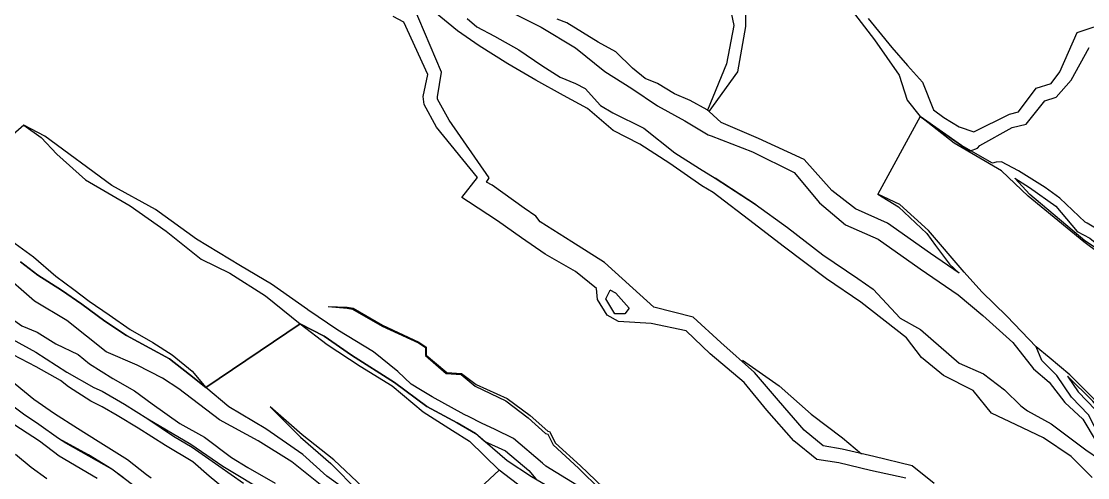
# Model space of a CAD drawing. Extents: x 102606 to 105048, y 81391 to 83586.
# Drawn here: x 104139 to 104514.7, y 82209.8 to 82370.6 of the extents above; entities that cross this region are included whole.
import ezdxf

# ---------------------------------------------------------------- set-up
doc = ezdxf.new("R2010")
doc.units = 0

msp = doc.modelspace()

# ---------------------------------------------------------------- linework, layer by layer
at = {"layer": 'BLG$360$FAKT', "color": 3}
msp.add_polyline3d([(104136.968, 82218.09, 0), (104142.427, 82213.465, 0), (104148.026, 82209.505, 0)], dxfattribs=at)
at = {"layer": 'BLG$370$FAKT', "color": 5}
for points in [[(104182.5, 82203.95, 0), (104170.87, 82212.79, 0), (104154.7, 82221.88, 0), (104152.148454, 82223.612202, 0), (104145.179143, 82228.560982, 0), (104142.636946, 82230.335817, 0), (104140.192188, 82231.76884, 0), (104132.226214, 82237.806368, 0)], [(104165.731791, 82209.515893, 0), (104152.332338, 82217.349536, 0), (104145.374029, 82222.646977, 0), (104134.356919, 82229.817926, 0)]]:
    msp.add_polyline3d(points, dxfattribs=at)
at = {"layer": 'BLG$380$FAKT', "color": 6}
for points in [[(104184.697, 82209.565, 0), (104183.08, 82210.818, 0), (104176.421, 82216.01, 0), (104166.115, 82222.529, 0), (104158.764, 82227.166, 0), (104150.677, 82232.32, 0), (104143.359682, 82237.362775, 0), (104130.183244, 82248.104994, 0)], [(104175.012245, 82209.762391, 0), (104170.87, 82212.79, 0), (104162.653009, 82217.85821, 0), (104152.148454, 82223.612202, 0), (104145.179143, 82228.560982, 0), (104142.636946, 82230.335817, 0), (104140.192188, 82231.76884, 0), (104132.226214, 82237.806368, 0)]]:
    msp.add_polyline3d(points, dxfattribs=at)
at = {"layer": 'BLG$390$FAKT', "color": 32}
for points in [[(104135.84, 82258.54, 0), (104144.15, 82254, 0), (104155.09, 82246.96, 0), (104164.59, 82241.54, 0), (104167.520915, 82240.238552, 0), (104175.382697, 82235.667841, 0), (104183.544527, 82230.508624, 0), (104192.563234, 82224.397717, 0), (104199.188453, 82220.477189, 0), (104208.631403, 82213.953104, 0), (104217.304919, 82207.81546, 0)], [(104213.843025, 82203.089512, 0), (104205.166905, 82210.283377, 0), (104199.475841, 82215.301307, 0), (104189.75133, 82221.071862, 0), (104180.135819, 82227.168986, 0), (104172.758631, 82231.698874, 0), (104167.469413, 82234.760612, 0), (104163.529039, 82236.70621, 0), (104155.632914, 82241.746799, 0), (104152.790996, 82244.075092, 0), (104144.220505, 82248.862475, 0), (104133.463886, 82254.483698, 0)]]:
    msp.add_polyline3d(points, dxfattribs=at)
at = {"layer": 'BLG$400$FAKT', "color": 40}
for points in [[(104133.43, 82267.41, 0), (104139.14, 82263.33, 0), (104144.58, 82261.07, 0), (104151.21, 82256.91, 0), (104159.06, 82253.22, 0), (104162.97585, 82249.850821, 0), (104171.24, 82244.71, 0), (104178.89, 82240.34, 0), (104185.1, 82235.77, 0), (104194.9, 82228.85, 0), (104203.58, 82224.04, 0), (104213.010402, 82216.880902, 0), (104218.77, 82213.42, 0), (104228.45, 82207.88, 0)], [(104135.84, 82258.54, 0), (104144.15, 82254, 0), (104155.09, 82246.96, 0), (104164.59, 82241.54, 0), (104167.520915, 82240.238552, 0), (104175.382697, 82235.667841, 0), (104183.544527, 82230.508624, 0), (104198.712175, 82221.550973, 0), (104210.019895, 82213.776282, 0), (104226.180537, 82204.025793, 0)]]:
    msp.add_polyline3d(points, dxfattribs=at)
at = {"layer": 'BLG$410$FAKT', "color": 3}
for points in [[(104325.588126, 82206.054954, 0), (104318.688068, 82210.096969, 0), (104310.125298, 82215.692588, 0), (104299.044641, 82225.315933, 0), (104292.578732, 82229.105986, 0), (104281.918968, 82234.895757, 0), (104270.489108, 82243.365786, 0), (104255.359376, 82252.917535, 0), (104245.685648, 82259.606182, 0), (104237.233888, 82264.021881, 0), (104204.059, 82241.565, 0), (104198.310284, 82246.09428, 0), (104191.162331, 82251.611393, 0), (104184.310923, 82255.470731, 0), (104176.116001, 82259.870975, 0), (104168.406066, 82264.909382, 0), (104160.371779, 82270.902202, 0), (104153.106347, 82275.874888, 0), (104144.776396, 82281.122609, 0), (104138.679541, 82285.847197, 0)], [(104244.827659, 82206.849194, 0), (104234.347947, 82215.320035, 0), (104222.462227, 82222.797837, 0), (104208.854538, 82230.150525, 0), (104194.492272, 82241.123322, 0), (104188.741321, 82244.89761, 0), (104179.847998, 82249.453841, 0), (104168.945114, 82254.103086, 0), (104155.085068, 82265.139235, 0), (104143.643678, 82272.023967, 0), (104131.523501, 82282.606805, 0)], [(104237.233888, 82264.021881, 0), (104246.761377, 82256.726195, 0), (104258.424263, 82249.13005, 0), (104269.607885, 82242.153019, 0), (104280.521788, 82232.979738, 0), (104290.909468, 82226.450339, 0), (104296.889889, 82222.612537, 0), (104307.300594, 82212.409059, 0)], [(104226.67, 82234.75, 0), (104237.305971, 82224.099586, 0), (104248.041068, 82214.820196, 0), (104257.819242, 82204.898734, 0), (104266.428099, 82196.4824, 0), (104278.759549, 82187.150415, 0), (104266.426123, 82195.619844, 0), (104257.425971, 82202.511344, 0), (104246.642126, 82210.267014, 0), (104238.17, 82217.94, 0), (104225.17, 82226.98, 0), (104212.17, 82234.8, 0), (104204.059, 82241.565, 0)], [(104280.603769, 82187.56288, 0), (104279.375417, 82188.553846, 0), (104267.748178, 82197.971943, 0), (104259.328971, 82206.45657, 0), (104249.072245, 82216.014881, 0), (104237.951803, 82224.897308, 0), (104226.67, 82234.75, 0)], [(104315.838466, 82205.978944, 0), (104307.300594, 82212.409059, 0), (104280.603769, 82187.56288, 0)]]:
    msp.add_polyline3d(points, dxfattribs=at)
at = {"layer": 'BLG$420$FAKT', "color": 5}
for points in [[(104296.728125, 82231.197045, 0), (104295.074203, 82232.023201, 0), (104283.686452, 82238.310522, 0), (104279.633479, 82240.75551, 0), (104276.32551, 82242.72389, 0), (104271.63282, 82247.208481, 0), (104263.02, 82254.124, 0), (104250.494, 82261.718, 0), (104239.949, 82268.893, 0), (104239.78299, 82269.010558, 0), (104227.121, 82277.977, 0), (104216.193, 82284.499, 0), (104200.705, 82293.853, 0), (104186.297, 82304.342, 0), (104170.925, 82312.805, 0), (104147.34, 82330.14, 0), (104139.938, 82333.991, 0), (104111.979, 82309.53, 0)], [(104139.938, 82333.991, 0), (104146.04, 82329.72, 0), (104151.576992, 82323.813107, 0), (104161.668281, 82314.806584, 0), (104177.375364, 82305.541893, 0), (104190.007777, 82296.606102, 0), (104202.344856, 82286.832635, 0), (104212.439715, 82281.801962, 0), (104225.020928, 82273.895973, 0), (104237.233888, 82264.021881, 0)], [(104111.979, 82309.53, 0), (104122.525, 82300.362, 0), (104128.329, 82296.912, 0), (104135.548, 82293.261, 0), (104143.313, 82287.642, 0), (104151.125, 82280.747, 0), (104157.471, 82276.042, 0), (104162.874, 82272.03, 0), (104169.96732, 82267.143899, 0), (104177.390611, 82262.017754, 0), (104185.375548, 82257.40625, 0), (104192.129135, 82253.07056, 0), (104199.236449, 82247.28193, 0), (104204.059, 82241.565, 0)], [(104138.679541, 82285.847197, 0), (104144.776396, 82281.122609, 0), (104153.106347, 82275.874888, 0), (104160.371779, 82270.902202, 0), (104168.406066, 82264.909382, 0), (104176.116001, 82259.870975, 0), (104184.310923, 82255.470731, 0), (104191.162331, 82251.611393, 0), (104198.310284, 82246.09428, 0), (104204.059, 82241.565, 0), (104237.233888, 82264.021881, 0), (104245.685648, 82259.606182, 0), (104255.359376, 82252.917535, 0), (104270.489108, 82243.365786, 0), (104281.918968, 82234.895757, 0), (104292.578732, 82229.105986, 0), (104299.044641, 82225.315933, 0), (104302.11086, 82222.652979, 0), (104309.606669, 82219.187279, 0), (104317.84306, 82212.29973, 0), (104320.22545, 82209.417903, 0)], [(104334.656949, 82207.095214, 0), (104323.741655, 82213.815193, 0), (104322.634372, 82214.876697, 0), (104312.404427, 82223.602901, 0), (104305.892679, 82226.711337, 0), (104301.173162, 82228.97669, 0), (104296.728125, 82231.197045, 0)]]:
    msp.add_polyline3d(points, dxfattribs=at)
at = {"layer": 'BLG$430$FAKT', "color": 6}
for points in [[(104460.637832, 82207.696703, 0), (104452.809812, 82213.919628, 0), (104439.344972, 82217.180358, 0), (104428.187011, 82219.835617, 0), (104421.435305, 82221.015257, 0), (104414.771145, 82226.463098, 0), (104405.760486, 82237.004235, 0), (104397.30852, 82246.894796, 0), (104385.406918, 82257.452724, 0), (104375.729331, 82266.379729, 0), (104361.868378, 82269.841694, 0), (104354.408758, 82276.548237, 0), (104344.443755, 82285.569726, 0), (104332.946356, 82292.885222, 0), (104321.847269, 82299.947282, 0), (104320.260724, 82301.991261, 0), (104316.115, 82304.798, 0), (104304.871, 82312.908, 0), (104302.91591, 82313.945413, 0), (104303.795984, 82315.45942, 0), (104289.783781, 82335.79724, 0), (104285.60159, 82343.166024, 0), (104285.64679, 82343.951759, 0), (104287.036718, 82352.711786, 0), (104277.05, 82376.206, 0)], [(104450.663975, 82209.551507, 0), (104438.205339, 82212.247297, 0), (104426.99896, 82215.001315, 0), (104419.217269, 82216.190922, 0), (104411.167633, 82222.708206, 0), (104401.655433, 82233.515921, 0), (104393.642399, 82243.284636, 0), (104381.726522, 82253.36948, 0), (104373.190685, 82261.559862, 0), (104360.859171, 82264.121486, 0), (104349.341, 82264.879, 0), (104345.407, 82267.053, 0), (104342.017, 82272.583, 0), (104341.582083, 82276.5009, 0), (104334.2002, 82282.477014, 0), (104323.573918, 82288.59882, 0), (104315.256145, 82294.268549, 0), (104306.769944, 82300.311799, 0), (104296.589096, 82307.043579, 0), (104294.141458, 82308.553043, 0), (104299.735693, 82315.54676, 0), (104285.231109, 82333.280051, 0), (104280.888464, 82341.306215, 0), (104280.5414, 82344.183865, 0), (104282.195588, 82351.911067, 0), (104273.781071, 82370.309958, 0), (104269.961263, 82372.380344, 0)], [(104353.174041, 82269.480142, 0), (104351.638105, 82267.517904, 0), (104348.04, 82267.481, 0), (104344.946, 82272.824, 0), (104346.407804, 82275.898888, 0)], [(104353.174041, 82269.480142, 0), (104348.407513, 82274.828477, 0), (104346.407804, 82275.898888, 0)], [(104247.139114, 82270.132319, 0), (104253.773877, 82269.512701, 0), (104255.719791, 82269.150936, 0), (104266.101263, 82263.154238, 0), (104278.964149, 82257.32302, 0), (104281.353763, 82255.648224, 0), (104281.353763, 82255.648224, 0), (104281.376554, 82252.78912, 0), (104288.717845, 82246.475965, 0), (104293.970571, 82246.124986, 0), (104293.970571, 82246.124986, 0), (104298.894922, 82242.079218, 0), (104309.653986, 82236.917169, 0), (104317.554569, 82230.854339, 0), (104323.700041, 82225.34279, 0), (104324.480897, 82225.098789, 0), (104326.388215, 82221.404949, 0), (104335.271978, 82213.140577, 0), (104343.216786, 82205.313695, 0)], [(104247.139114, 82270.132319, 0), (104253.83393, 82269.905329, 0), (104255.880186, 82269.494962, 0), (104266.280029, 82263.497437, 0), (104279.075802, 82257.515253, 0), (104281.600467, 82255.731579, 0), (104281.668801, 82252.929294, 0), (104288.870092, 82246.854826, 0), (104294.096158, 82246.522594, 0), (104299.19317, 82242.578472, 0), (104310.123568, 82237.717841, 0), (104318.212477, 82231.664878, 0), (104324.4424, 82226.187078, 0), (104325.094933, 82226.098436, 0), (104325.094933, 82226.098436, 0), (104327.159927, 82221.9918, 0), (104336.027694, 82213.953099, 0), (104343.974404, 82206.370099, 0)]]:
    msp.add_polyline3d(points, dxfattribs=at)
at = {"layer": 'BLG$440$FAKT', "color": 32}
for points in [[(104516.296092, 82209.823484, 0), (104508.820938, 82217.199379, 0), (104499.139717, 82223.798373, 0), (104489.43868, 82228.416605, 0), (104480.749719, 82232.506804, 0), (104474.329174, 82240.532485, 0), (104463.851461, 82245.835816, 0), (104456.114318, 82252.181072, 0), (104450.80283, 82259.008389, 0), (104434.713155, 82271.609937, 0), (104422.620583, 82279.841768, 0), (104407.360386, 82291.413869, 0), (104397.137304, 82299.229522, 0), (104382.756526, 82310.343713, 0), (104378.751088, 82312.62029, 0), (104367.489382, 82320.498277, 0), (104356.936733, 82327.29178, 0), (104347.49716, 82332.139158, 0), (104338.519766, 82339.859533, 0), (104329.954103, 82344.505416, 0), (104320.246256, 82349.897333, 0), (104310.436186, 82355.615726, 0), (104300.287708, 82361.947802, 0), (104292.720603, 82367.230556, 0), (104284.855484, 82373.733045, 0)], [(104296.073075, 82371.639125, 0), (104299.499963, 82368.662566, 0), (104305.648, 82365.446, 0), (104314.296, 82360.598, 0), (104322.36, 82355.099, 0), (104328.78, 82350.94, 0), (104334.218, 82348.728, 0), (104337.598, 82346.917, 0), (104343.055, 82340.949, 0), (104347.367, 82338.365, 0), (104358.297, 82333.011, 0), (104369.255, 82324.33, 0), (104377.924, 82318.714, 0), (104383.403, 82315.384, 0), (104397.614, 82306.184, 0), (104397.668544, 82306.021245, 0), (104383.403, 82315.384, 0), (104397.501, 82306.142, 0), (104408.931, 82297.904, 0), (104421.425, 82288.328, 0), (104433.741, 82280.03, 0), (104439.138, 82276.24, 0), (104448.623, 82266.048, 0), (104455.825, 82261.992, 0), (104469.446, 82250.166, 0), (104477.973, 82246.391, 0), (104485.334, 82240.773, 0), (104491.07, 82235.075, 0), (104493.457, 82233.386, 0), (104501.784, 82228.811, 0), (104513.989, 82219.574, 0), (104523.7, 82212.983, 0)]]:
    msp.add_polyline3d(points, dxfattribs=at)
at = {"layer": 'BLG$440$FAKT', "color": 2}
msp.add_polyline3d([(104393.096, 82251.192, 0), (104405.938, 82242.17, 0), (104417.29, 82232.108, 0), (104428.349, 82223.795, 0), (104434.938805, 82218.228893, 0)], dxfattribs=at)
at = {"layer": 'BLG$450$FAKT', "color": 40}
for points in [[(104312.482306, 82373.367861, 0), (104322.150785, 82368.568689, 0), (104334.28732, 82361.240591, 0), (104344.590379, 82352.944031, 0), (104354.114086, 82346.988317, 0), (104363.112745, 82340.816096, 0), (104372.727916, 82335.514272, 0), (104380.927413, 82330.670942, 0), (104382.064105, 82330.291266, 0), (104396.593226, 82324.58241, 0), (104411.229631, 82317.389127, 0), (104420.143022, 82306.637607, 0), (104429.383675, 82298.937062, 0), (104440.920321, 82293.882346, 0), (104455.600758, 82283.387612, 0), (104469.017671, 82274.188018, 0), (104477.770692, 82266.951509, 0), (104488.345557, 82257.424059, 0), (104495.578291, 82248.186085, 0), (104501.160688, 82243.488418, 0), (104506.59378, 82236.214445, 0), (104512.915983, 82230.396536, 0), (104517.620673, 82222.493299, 0)], [(104520.402, 82295.938, 0), (104514.497, 82299.507, 0), (104513.806, 82299.887, 0), (104504.817, 82308.276, 0), (104499.687, 82312.028, 0), (104490.346, 82317.909, 0), (104484.284, 82321.076, 0), (104482.39049, 82320.947512, 0), (104481.102599, 82320.665256, 0), (104481.102599, 82320.665256, 0), (104470.199647, 82326.846648, 0), (104455.699, 82337.026, 0), (104440.68623, 82309.74413, 0), (104448.06384, 82305.276171, 0), (104457.953284, 82295.891633, 0), (104461.035992, 82291.574072, 0), (104465.961949, 82284.996496, 0), (104469.445111, 82281.804869, 0), (104459.353189, 82288.746888, 0), (104444.123459, 82299.518536, 0), (104432.846049, 82304.535916, 0), (104424.493297, 82310.976838, 0), (104414.817229, 82321.938946, 0), (104398.692072, 82329.338477, 0), (104385.546074, 82334.930538, 0), (104381.359879, 82338.790929, 0), (104380.78486, 82339.287564, 0), (104380.626239, 82339.403099, 0), (104374.600801, 82342.740418, 0), (104369.137713, 82345.021355, 0), (104363.11215, 82348.74408, 0), (104358.734638, 82350.435554, 0), (104354.345969, 82354.114351, 0), (104348.480104, 82359.838921, 0), (104342.183917, 82363.30724, 0), (104331.196178, 82370.125415, 0), (104327.801785, 82371.402318, 0)], [(104484.312733, 82317.983098, 0), (104467.644469, 82327.702704, 0), (104455.699, 82337.026, 0)], [(104569.42135, 82248.561846, 0), (104557.570661, 82254.765536, 0), (104544.936345, 82265.292183, 0), (104535.509727, 82274.324494, 0), (104524.842481, 82284.343337, 0), (104513.318032, 82292.88321, 0), (104493.736243, 82308.987608, 0), (104484.312733, 82317.983098, 0)], [(104569.42135, 82248.561846, 0), (104557.869531, 82255.213403, 0), (104545.336192, 82265.739571, 0), (104536.130164, 82274.978515, 0), (104525.677768, 82285.343324, 0), (104513.640358, 82293.295963, 0), (104494.240238, 82309.556238, 0), (104488.968097, 82315.399067, 0), (104488.968097, 82315.399067, 0), (104494.221175, 82312.068562, 0), (104503.476755, 82305.523078, 0), (104510.921384, 82296.583057, 0), (104515.387502, 82294.192652, 0), (104522.577639, 82288.478564, 0), (104529.073956, 82283.614716, 0), (104537.172549, 82277.974317, 0), (104542.802786, 82271.782813, 0), (104552.331568, 82265.551359, 0), (104561.032598, 82258.808564, 0), (104572.323625, 82249.416859, 0)], [(104471.189717, 82282.177636, 0), (104458.599437, 82296.842809, 0), (104448.520017, 82306.012523, 0), (104440.68623, 82309.74413, 0)], [(104526.260268, 82213.277675, 0), (104519.333681, 82223.513412, 0), (104514.988649, 82231.873673, 0), (104509.016814, 82238.168652, 0), (104503.860853, 82245.732055, 0), (104498.506898, 82251.055089, 0), (104496.56269, 82255.924928, 0), (104486.153078, 82266.663265, 0), (104477.333658, 82275.30007, 0), (104471.189717, 82282.177636, 0)], [(104508.399823, 82246.023902, 0), (104501.045135, 82252.175641, 0), (104496.56269, 82255.924928, 0)], [(104533.072, 82212.07, 0), (104526.462093, 82224.221083, 0), (104516.450467, 82236.756428, 0), (104507.611956, 82245.517011, 0), (104511.359545, 82240.058093, 0), (104517.455807, 82233.631953, 0), (104522.085383, 82224.724202, 0), (104526.260268, 82213.277675, 0)], [(104533.072, 82212.07, 0), (104526.896189, 82224.492477, 0), (104517.050422, 82237.280992, 0), (104508.399823, 82246.023902, 0)]]:
    msp.add_polyline3d(points, dxfattribs=at)
at = {"layer": 'BLG$460$FAKT', "color": 3}
for points in [[(104381.359879, 82338.790929, 0), (104391.43, 82352.83, 0), (104394.21, 82368.79, 0), (104394.34, 82385.05, 0), (104396.02, 82401.73, 0)], [(104384.178502, 82397.239369, 0), (104389.965838, 82369.172105, 0), (104387.451042, 82355.633884, 0), (104380.78486, 82339.287564, 0)], [(104431.323, 82374.824, 0), (104439.539, 82364.158, 0), (104448.303, 82351.649, 0), (104451.058587, 82342.78418, 0), (104455.699, 82337.026, 0), (104470.274225, 82326.804366, 0), (104473.441427, 82325.008732, 0), (104475.803533, 82325.877933, 0), (104476.665421, 82326.805467, 0), (104488.024316, 82333.149267, 0), (104493.048171, 82334.377565, 0), (104499.589246, 82342.620277, 0), (104503.611707, 82343.945676, 0), (104508.882167, 82349.838714, 0), (104515.187156, 82361.438507, 0)], [(104437.358, 82371.654, 0), (104445.662, 82361.374, 0), (104451.218, 82355.072, 0), (104456.455, 82349.132, 0), (104460.298, 82339.408, 0), (104464, 82336.759, 0), (104469.359, 82333.389, 0), (104474.527, 82331.674, 0), (104487.115737, 82337.927263, 0), (104490.298205, 82338.668913, 0), (104496.517489, 82347.023296, 0), (104501.777096, 82348.753356, 0), (104504.827905, 82352.79026, 0), (104510.922466, 82366.630217, 0), (104522.75179, 82370.520159, 0)]]:
    msp.add_polyline3d(points, dxfattribs=at)

doc.saveas('drawing.dxf')
